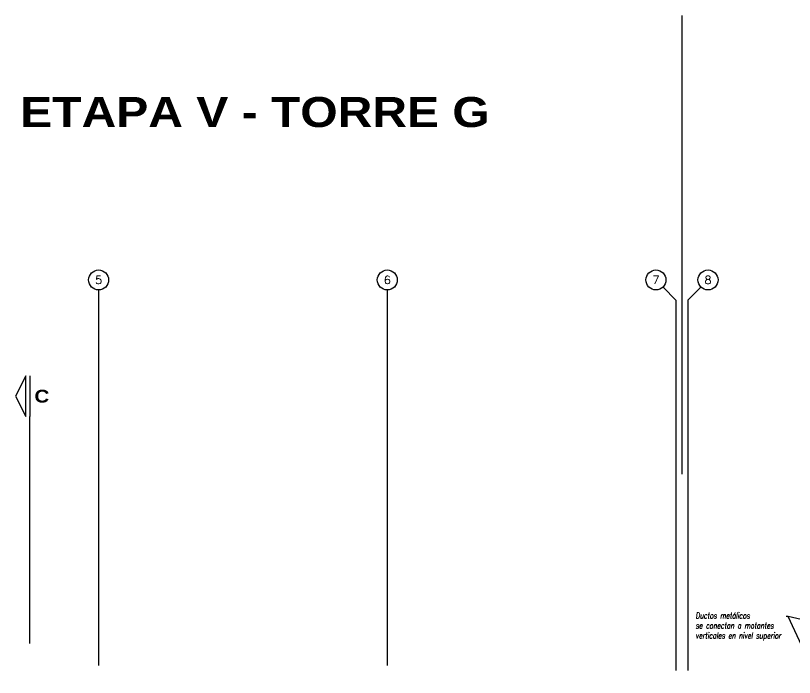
# Model space of a CAD drawing. Extents: x 226317 to 226469, y 8188101 to 8188260.
# Drawn here: x 226371.85 to 226391.3, y 8188243.78 to 8188260.3 of the extents above; entities that cross this region are included whole.
import ezdxf
from ezdxf import colors
from ezdxf.entities.mleader import LeaderData, LeaderLine
from ezdxf.enums import TextEntityAlignment as Align
from ezdxf.math import Vec2, Vec3

# ---------------------------------------------------------------- set-up
doc = ezdxf.new("R2010")
doc.units = 0
doc.header["$LTSCALE"] = 15
for name, pattern in [('CENTER', [2, 1.25, -0.25, 0.25, -0.25]), ('HIDDEN2', [0.1875, 0.125, -0.0625]), ('PHANTOM', [2.5, 1.25, -0.25, 0.25, -0.25, 0.25, -0.25]), ('PHANTOM2', [1.25, 0.625, -0.125, 0.125, -0.125, 0.125, -0.125])]:
    doc.linetypes.add(name, pattern=pattern)
doc.layers.get('0').update_dxf_attribs({"color": 250})
for name, color, linetype in [('A-EJES', 250, 'PHANTOM'), ('A-PROYECCIONES', 250, 'HIDDEN2'), ('A_50_CortesElev', 250, 'CENTER'), ('L13 Texto Grande', 150, 'Continuous'), ('L3 Equipos y Ductos', 160, 'Continuous'), ('L6 Linea fina', 141, 'Continuous')]:
    doc.layers.add(name, color=color, linetype=linetype)
doc.styles.add('JNV ING', font='romans.shx', dxfattribs={"width": 0.7, "oblique": 8, "height": 0.15})
doc.styles.add('R160-75', font='ariblk.ttf', dxfattribs={"height": 0.6})
doc.styles.add('ROMANS', font='romans.shx', dxfattribs={"width": 0.8})

# ---------------------------------------------------------------- blocks, each defined once
blk = doc.blocks.new('EJES 1P')
at = {"layer": 'A-EJES', "linetype": 'PHANTOM2'}
for p, q in [((40.951, 5.416), (41.274, 5.092)), ((41.898, 5.416), (41.574, 5.092))]:
    blk.add_line(p, q, dxfattribs=at)
for points in [[(26.854, 5.345), (26.854, -4.158)], [(34.064, 5.345), (34.064, -4.158)], [(41.274, 5.092), (41.274, -4.158)], [(41.574, 5.092), (41.574, -4.158)]]:
    blk.add_lwpolyline(points, dxfattribs=at)
at = {"layer": 'A-EJES', "linetype": 'Continuous'}
for centre in [(26.854, 5.592), (34.064, 5.592), (40.774, 5.592), (42.074, 5.592)]:
    blk.add_circle(centre, 0.25, dxfattribs=at)
at = {"layer": 'A-EJES', "linetype": 'Continuous', "style": 'ROMANS'}
for s, p in [('5', (26.854, 5.592)), ('6', (34.064, 5.592)), ('7', (40.774, 5.592)), ('8', (42.074, 5.592))]:
    blk.add_text(s, height=0.2, dxfattribs=at).set_placement(p, align=Align.MIDDLE_CENTER)
blk = doc.blocks.new('*U67')
blk.add_line((-3, -5.08), (-3, 5.08))
blk.add_lwpolyline([(-4.02, 5.08), (-4.02, -5.08), (-6.56, 0)], close=True)
at = {"linetype": 'Continuous', "style": 'R160-75'}
blk.add_attdef('A', text='', height=0.3, dxfattribs=at).set_placement((0, 0), align=Align.MIDDLE_CENTER)
blk = doc.blocks.new('Cortes-Elev.')
at = {"layer": 'A_50_CortesElev', "linetype": 'CENTER', "ltscale": 0.5}
blk.add_lwpolyline([(9.341, 16.576), (9.341, 37.239)], dxfattribs=at)
ref = blk.add_blockref('*U67', (9.641, 37.747), dxfattribs=dict(at, xscale=-0.1000000000000001, yscale=0.1000000000000001, zscale=-0.1000000000000001, rotation=180))
ref.add_attrib('A', 'C', dxfattribs={"layer": '0', "linetype": 'Continuous', "extrusion": (0, 0, -1), "height": 0.32, "rotation": 180, "style": 'R160-75'}).set_placement((-9.641, 37.747), align=Align.MIDDLE)

msp = doc.modelspace()

# ---------------------------------------------------------------- linework, layer by layer
at = {"layer": 'L6 Linea fina', "color": 8, "linetype": 'CENTER'}
msp.add_line((226388.4921, 8188260.3013), (226388.4921, 8188248.8502), dxfattribs=at)

# ---------------------------------------------------------------- block references
at = {"layer": 'A-PROYECCIONES'}
msp.add_blockref('EJES 1P', (226347.0678, 8188248.1096), dxfattribs=at)
at = {"layer": 'L3 Equipos y Ductos'}
msp.add_blockref('Cortes-Elev.', (226362.8621, 8188213.0552), dxfattribs=at)

# ---------------------------------------------------------------- texts
at = {"layer": 'L13 Texto Grande', "color": 8, "style": 'R160-75'}
msp.add_text('ETAPA V - TORRE G', height=0.75, dxfattribs=at).set_placement((226377.8262, 8188257.5188), align=Align.CENTER)

# ---------------------------------------------------------------- next in the draw order: leaders
at = {"layer": 'L6 Linea fina'}
ml = msp.add_multileader_mtext('Standard', dxfattribs=at)
ml.set_content('Ductos metálicos\\Pse conectan a motantes\\Pverticales en nivel superior', color=12, style='JNV ING')
ml.set_leader_properties(color=256, linetype='ByLayer', lineweight=-1)
ml.build(insert=Vec2(0, 0))
ml.multileader.update_dxf_attribs({"dogleg_length": 0.05, "arrow_head_size": 0.15})
ctx = ml.context
ctx.base_point, ctx.char_height, ctx.arrow_head_size, ctx.landing_gap_size, ctx.plane_origin = Vec3(226388.7616, 8188245.2991), 0.15, 0.15, 0.07, Vec3(226389.5175, 8188244.8635)
notes = []
notes.append((ctx, [(1, (1, 1, 0), (226391.1466, 8188245.2991), (-1, 0), 0.05, [(1, [(226392.8215, 8188244.9106)], 0, []), (0, [(226392.0523, 8188243.3401)], 0, [])])]))
ctx.mtext.insert, ctx.mtext.flow_direction = Vec3(226388.8316, 8188245.3991), 5
ctx.mtext.has_bg_fill, ctx.mtext.bg_color, ctx.mtext.bg_scale_factor, ctx.mtext.bg_transparency, ctx.mtext.use_window_bg_color = 1, -1027028792, 1.5, 0, 1
for ctx, leaders in notes:
    for number, flags, end, landing, length, lines in leaders:
        leader = LeaderData()
        leader.index, (leader.has_last_leader_line, leader.has_dogleg_vector, leader.attachment_direction) = number, flags
        leader.last_leader_point, leader.dogleg_vector, leader.dogleg_length = Vec3(end), Vec3(landing), length
        for number, points, colour, breaks in lines:
            line = LeaderLine()
            line.index, line.vertices, line.color, line.breaks = number, Vec3.list(points), colors.encode_raw_color(colour), breaks
            leader.lines.append(line)
        ctx.leaders.append(leader)

doc.saveas('drawing.dxf')
